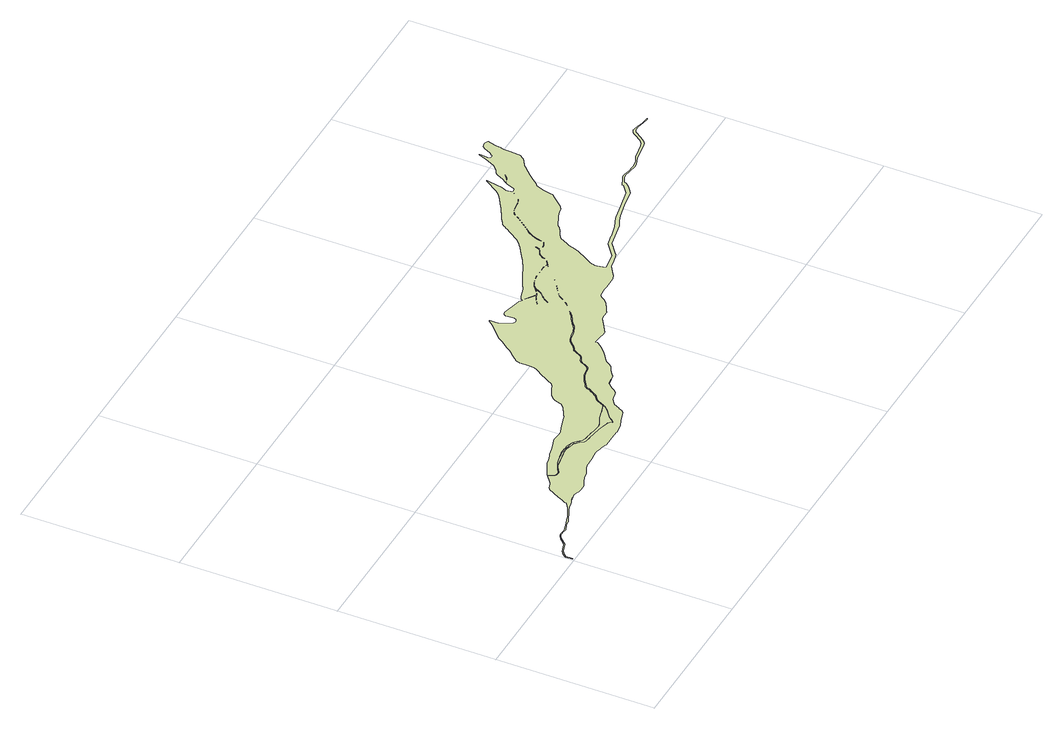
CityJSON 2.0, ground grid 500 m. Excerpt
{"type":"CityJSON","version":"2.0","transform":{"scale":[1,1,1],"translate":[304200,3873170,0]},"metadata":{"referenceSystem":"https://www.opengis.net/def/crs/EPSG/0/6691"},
"CityObjects":{
"landuse1":{"type":"LandUse","attributes":{"class":"215","LandUseDetailAttribute.prefecture":"22","LandUseDetailAttribute.city":"22203","LandUseDetailAttribute.surveyYear":2015},"geometry":[{"type":"MultiSurface","lod":"1","boundaries":[[[0,1,2,3,4,5,6,7,8,9,10,11,12,13,14,15,16,17,18,19]]]}]},
"landuse2":{"type":"LandUse","attributes":{"class":"203","LandUseDetailAttribute.prefecture":"22","LandUseDetailAttribute.city":"22203","LandUseDetailAttribute.surveyYear":2015},"geometry":[{"type":"MultiSurface","lod":"1","boundaries":[[[14,13,12,11,10,9,8,7,6,20,21,22,23,24,25,26,27,28,29,30,31,32,33,34,35,36,37,38,39,40,41,42,43,44,45,46,47,48,49,50,51,52,53,54,55,56,57,58,59,60,61,62,63,64,65,66,67,68,69,70,71,72,73,74,75,76,77,78,79,80,81,82,83,84,85,86,87,88,89,90,91,92,93,94,95,96,97,98,99,100,101,102,103,104,105,106,107,108,109,110,111,112,113,114,115,116,15]]]}]},
"landuse3":{"type":"LandUse","attributes":{"class":"203","LandUseDetailAttribute.prefecture":"22","LandUseDetailAttribute.city":"22203","LandUseDetailAttribute.surveyYear":2015},"geometry":[{"type":"MultiSurface","lod":"1","boundaries":[[[117,118,119]]]}]},
"landuse4":{"type":"LandUse","attributes":{"class":"215","LandUseDetailAttribute.prefecture":"22","LandUseDetailAttribute.city":"22203","LandUseDetailAttribute.surveyYear":2015},"geometry":[{"type":"MultiSurface","lod":"1","boundaries":[[[120,121,122,123,124,125,126,127,128,129,130,131,132,133,134,135,136,137,138,139,140,141,142,143,144,145,146,147,148,149,150,151,152,153,154,155,156,157,158,159,160,161,162,163,164,165,166,167,168,169,170,171,172,173,174,175,176,177,178,179,180,181,182,183,184,185,186,187,188,189,190,191,192,193,194,195,196,197,198,199,200,201,202,203,204,205,206,207,208,209,210,211,212,213,214,215,216,217,218,219,220,221,222,223,224,225,226,227,228,229,230,231,232,233,234,235,236,237,238,239,240,241,242,243,244,245,246,247,248,249,250,251,252,253,254,255,256,257,258,259,260,261,262,263,264,265,266,267,268,269]]]}]},
"landuse5":{"type":"LandUse","attributes":{"class":"203","LandUseDetailAttribute.prefecture":"22","LandUseDetailAttribute.city":"22203","LandUseDetailAttribute.surveyYear":2015},"geometry":[{"type":"MultiSurface","lod":"1","boundaries":[[[270,271,272,273,274,275,276,277,278,279,280,281,282,283,284,285,286,287,288,289,290,291,292,293,294,295,296,297,298,299,300,301,302,303,304,305,306,307,308,309,310,311,312,313,314,315,316,317,318,319,320,321,322,323,324,325,326,327,328,329,330,331,332,333,334,335,336,337,338,339,340,341,342,343,344,345,346,347,348,349,350,351,352,353,354,355,356,357,358,359,360,361,362,363,364,365,366,367,368,369,370,371,372,373,374,375,376,377,378,379,380,381,382,383,384,385,386,387,388,389,390,391,392,393,394,395,396,397,398,399,400,401,402,403,404,405,406,407,408,409,410,411,412,413,414,415,416,417,418,419,420,421,422,423,424,425,426,427,428,429,430,431,432,433,434,435,436,437,438,439,440,441,442,443,444,445,446,447,448,449,450,451,452,453,454,455,456,457,458,459,460,461,462,463,464,465,466,467,468,469,470,471,472,473,474,475,476,477,478,479,480,481,482,483,484,485,486,487,488,489,490,491,492,493,494,495,496,497,498,499,500,501,502,503,504,505,506,507,508,509,510,511,191,512,513,514,515,516,517,518,519,520,521,522,523,524,525,526,527,528,529,530,531,532,533,534,535,536,537,538,539,540,541,542,543,544,545,546,547,548,549,550,551,552,553,554,555,556,557,558,559,560,561,562,563,564,565,566,567,568,569,570,571,572,573,574,575,576,577,578,579,580,581,582,583,584,585,586,587,588,589,590,591,592,593,594,595,596,597,598,599,600,601,602,603,604,605,606,607,608,609,610,611,612,613,614,615,616,617,618,619,620,621,622,623,624,625,626,627,628,629,630,631,632,633,634,635,636,637,638,639,640,641,642,643,644,645,646,647,648,649,650,651,652,653,654,655,656,657,658,659,660,661,662,663,664,665,666,667,668,669,670,671,672,673,674,675,676,677,678,679,680,681,682,683,684,685,686,687,688,689,690,691,692,693,694,695,696,697,698,699,700,701,702,703,704,705,706,707,708,709,710,711,712,713,714,715,716,717,718,719,720,5,4,3,2,1,0,19,18,17,16,721,722,723,724,725,726,727,728,729,730,731,732,733,734,735,736,737,738,739,740,741,742,743,744,745,746,747,748,749,750,751,752,753,754,755,756,757,267,266,265,264,263,262,261,260,259,258,257,256,255,254,253,252,251,250,249,248,247,246,245,244,243,242,241,240,239,238,237,236,235,234,233,232,231,230,229,228,227,226,225,224,223,222,221,220,219,218,217,216,215,214,213,212,211,210,209,208,207,206,205,204,203,202,201,200,199,198,197,196,195,194,193,191,190,189,188,187,186,185,184,183,182,181,180,179,178,177,176,175,174,173,172,171,170,169,168,167,166,165,164,163,162,161,160,159,158,157,156,155,154,153,152,151,150,149,148,147,146,145,144,143,142,141,140,139,138,137,136,135,134,133,132,131,130,129,128,127,126,125,124,123,122,121,120,269,268,758,759,760,761,762,763,764,765,766,767,768,769,770,771,772,773,774,775,776,777,778,779,780,781,782,783,784,785,786,787,788,789,790,791,792,793,794,795,796,797,798,799,800,801,802,803,804,805,806,807,808,809,810,811,812,813,814,815,816,817,818,819,820,821,822,823,824,825,826,827,828,829,830,831,832,833,834,835,836,837,838,839,840,841,842,843,844,845,846,847,848,849,850,851,852,853,854,855,856,857,858,859,860,861,862,863,864,865,866,867,868,869,870,871,872,873,874,875,876,877,878,879,880,881,882,883,884,885,886,887,888,889,890,891,892,893,894,895,896,897,898,899,900,901,902,903,904,905,906,907,908,909,910,911,912,913,914,915,916,917,918,919,920,921,922,923,924,925,926,927,928,929,930,931,932,933,934,935,936,937,938,939,940,941,942,943,119,118,117,944,945,946,947,948,949,950,951,952,953,954,955,956,957,958,959,960,961,962,963,964,965,966,967,968,969,970,971,972,973,974,975,976,977,978,979,980,981,982,983,984,985,986,987,988,989,990,991,992,993,994,995,996,997,998,999,1000,1001,1002,1003,1004,1005,1006,1007,1008,1009,1010,1011,1012,1013,1014,1015,1016,1017,1018,1019,1020,1021,1022,1023,1024,1025,1026,1027,1028,1029,1030,1031,1032,1033,1034,1035,1036,1037,1038,1039,1040,1041,1042,1043,1044,1045,1046,1047,1048,1049,1050,1051,1052,1053,1054,1055,1054,1056,1057,1058,1059,1060,1061,1062,1063,1064,1065,1066,1067,1068,1069,1070,1071,1072,1073,1074,1075,1076,1077,1078,1079,1080,1081,1082,1083,1084,1085,1086,1087,1088,1089,1090,1091,1092,1093,1094,1095,1096,1097,1098,1099,1100,1101,1102,1103,1104,1105,1106,1107,1108,1109,1110,1111,1112,1113,1114,1115,1116,1117,1118,1119],[900,1120,1121]]]}]}
},
"vertices":[
[445,248,0],[439,248,0],[435,248,0],[431,248,0],[425,247,0],[410,244,0],[416,244,0],[425,246,0],[432,246,0],[435,247,0],[439,247,0],[445,246,0],[453,245,0],[460,244,0],[468,243,0],[469,242,0],[476,242,0],[469,244,0],[460,246,0],[453,247,0],
[407,242,0],[396,240,0],[389,238,0],[384,237,0],[380,235,0],[378,235,0],[378,234,0],[377,233,0],[379,233,0],[396,235,0],[411,238,0],[426,241,0],[432,242,0],[438,243,0],[445,243,0],[447,243,0],[452,242,0],[460,240,0],[465,238,0],[473,236,0],[477,236,0],[481,234,0],[486,230,0],[489,227,0],[493,223,0],[496,218,0],[498,215,0],[501,211,0],[504,210,0],[507,208,0],[512,207,0],[516,207,0],[522,206,0],[529,206,0],[540,204,0],[547,203,0],[553,202,0],[559,201,0],[570,199,0],[579,197,0],[588,195,0],[599,192,0],[606,190,0],[609,189,0],[611,187,0],[613,185,0],[616,180,0],[616,178,0],[622,184,0],[625,188,0],[628,192,0],[630,194,0],[631,196,0],[648,209,0],[656,215,0],[662,221,0],[667,226,0],[670,230,0],[671,232,0],[672,234,0],[672,235,0],[671,234,0],[652,228,0],[649,227,0],[645,226,0],[634,224,0],[624,221,0],[620,220,0],[617,219,0],[613,217,0],[608,215,0],[601,211,0],[593,208,0],[589,206,0],[586,206,0],[582,206,0],[577,206,0],[570,206,0],[563,207,0],[557,208,0],[549,210,0],[542,211,0],[539,211,0],[532,212,0],[520,213,0],[514,214,0],[510,215,0],[507,216,0],[504,218,0],[501,221,0],[497,224,0],[492,230,0],[488,234,0],[486,236,0],[483,238,0],[481,239,0],[478,240,0],
[789,268,0],[776,266,0],[770,264,0],
[687,260,0],[689,262,0],[699,270,0],[703,273,0],[704,274,0],[707,278,0],[709,282,0],[712,287,0],[716,293,0],[718,297,0],[721,301,0],[723,304,0],[724,307,0],[725,311,0],[726,314,0],[727,316,0],[729,317,0],[732,319,0],[740,324,0],[744,327,0],[750,331,0],[753,333,0],[757,336,0],[763,338,0],[771,342,0],[775,343,0],[778,344,0],[783,345,0],[790,346,0],[797,347,0],[800,347,0],[804,349,0],[808,351,0],[811,354,0],[814,358,0],[815,360,0],[817,365,0],[820,372,0],[823,377,0],[828,381,0],[830,382,0],[835,385,0],[844,389,0],[848,393,0],[857,411,0],[862,418,0],[863,419,0],[866,422,0],[871,424,0],[874,427,0],[878,430,0],[882,434,0],[888,440,0],[892,444,0],[895,447,0],[900,450,0],[904,451,0],[909,453,0],[918,454,0],[928,456,0],[937,459,0],[953,465,0],[960,468,0],[964,472,0],[969,475,0],[972,479,0],[980,484,0],[988,488,0],[999,495,0],[1009,503,0],[1010,503,0],[1009,505,0],[1009,504,0],[1008,504,0],[998,496,0],[987,490,0],[979,485,0],[971,480,0],[967,477,0],[963,473,0],[959,470,0],[952,466,0],[937,460,0],[928,458,0],[917,456,0],[909,454,0],[904,453,0],[899,451,0],[894,449,0],[891,445,0],[887,442,0],[881,435,0],[877,431,0],[873,428,0],[870,426,0],[865,423,0],[862,421,0],[860,419,0],[856,413,0],[846,393,0],[844,391,0],[842,390,0],[839,388,0],[836,387,0],[829,384,0],[826,382,0],[822,378,0],[818,372,0],[816,366,0],[814,361,0],[813,359,0],[810,355,0],[807,353,0],[803,350,0],[800,349,0],[797,348,0],[790,347,0],[783,347,0],[778,346,0],[774,345,0],[770,343,0],[762,340,0],[757,337,0],[752,335,0],[749,333,0],[743,328,0],[739,325,0],[731,321,0],[728,319,0],[726,317,0],[725,315,0],[723,312,0],[722,308,0],[721,305,0],[720,302,0],[717,298,0],[714,294,0],[711,288,0],[708,283,0],[707,282,0],[702,275,0],[698,271,0],[688,263,0],[686,261,0],[684,259,0],[683,256,0],[674,238,0],[673,237,0],[676,237,0],[685,258,0],
[1601,1035,0],[1608,1057,0],[1597,1061,0],[1592,1062,0],[1586,1061,0],[1581,1060,0],[1579,1057,0],[1575,1052,0],[1569,1039,0],[1564,1029,0],[1557,1022,0],[1557,1021,0],[1553,1018,0],[1549,1018,0],[1546,1018,0],[1543,1021,0],[1541,1025,0],[1541,1028,0],[1544,1048,0],[1544,1052,0],[1544,1053,0],[1543,1053,0],[1542,1052,0],[1533,1026,0],[1521,1005,0],[1516,994,0],[1500,979,0],[1491,974,0],[1486,970,0],[1481,963,0],[1472,945,0],[1463,933,0],[1462,931,0],[1467,932,0],[1480,937,0],[1483,940,0],[1498,953,0],[1500,954,0],[1501,952,0],[1499,951,0],[1485,938,0],[1481,935,0],[1467,930,0],[1461,928,0],[1457,921,0],[1447,897,0],[1446,895,0],[1444,894,0],[1438,894,0],[1433,894,0],[1424,879,0],[1420,873,0],[1414,868,0],[1405,862,0],[1395,858,0],[1385,856,0],[1363,854,0],[1354,851,0],[1346,845,0],[1340,839,0],[1334,827,0],[1331,823,0],[1326,817,0],[1321,812,0],[1321,811,0],[1313,801,0],[1293,775,0],[1290,773,0],[1289,771,0],[1287,769,0],[1278,753,0],[1277,750,0],[1276,747,0],[1267,716,0],[1265,713,0],[1262,711,0],[1258,709,0],[1251,706,0],[1243,704,0],[1243,707,0],[1251,709,0],[1257,711,0],[1260,713,0],[1263,715,0],[1265,717,0],[1266,721,0],[1270,736,0],[1273,748,0],[1276,755,0],[1280,761,0],[1285,771,0],[1287,773,0],[1291,777,0],[1295,781,0],[1330,826,0],[1334,831,0],[1339,840,0],[1344,847,0],[1353,852,0],[1363,855,0],[1385,858,0],[1395,860,0],[1404,864,0],[1413,869,0],[1419,875,0],[1423,880,0],[1431,895,0],[1431,898,0],[1431,900,0],[1430,908,0],[1430,914,0],[1436,930,0],[1445,975,0],[1446,982,0],[1445,982,0],[1415,937,0],[1406,927,0],[1388,913,0],[1368,901,0],[1362,897,0],[1346,888,0],[1318,873,0],[1308,867,0],[1292,857,0],[1288,854,0],[1285,851,0],[1282,848,0],[1280,843,0],[1276,837,0],[1273,832,0],[1266,823,0],[1257,808,0],[1250,799,0],[1243,789,0],[1237,782,0],[1231,776,0],[1224,771,0],[1214,763,0],[1202,755,0],[1191,748,0],[1173,736,0],[1165,731,0],[1135,715,0],[1131,713,0],[1109,703,0],[1083,691,0],[1068,684,0],[1048,672,0],[1041,670,0],[1031,667,0],[1024,665,0],[1016,662,0],[1006,658,0],[1004,656,0],[1003,654,0],[1003,653,0],[1039,629,0],[1043,628,0],[1045,629,0],[1050,632,0],[1051,633,0],[1066,644,0],[1067,645,0],[1070,648,0],[1074,651,0],[1076,652,0],[1081,655,0],[1086,657,0],[1094,660,0],[1098,661,0],[1105,662,0],[1113,664,0],[1118,665,0],[1122,665,0],[1129,665,0],[1145,665,0],[1157,665,0],[1163,665,0],[1168,665,0],[1170,664,0],[1172,664,0],[1173,663,0],[1176,661,0],[1177,661,0],[1180,662,0],[1184,664,0],[1190,669,0],[1193,671,0],[1198,677,0],[1198,678,0],[1199,682,0],[1200,686,0],[1207,697,0],[1211,701,0],[1214,703,0],[1216,704,0],[1220,706,0],[1225,708,0],[1227,709,0],[1228,710,0],[1230,712,0],[1236,726,0],[1238,725,0],[1232,711,0],[1230,709,0],[1228,707,0],[1226,706,0],[1221,704,0],[1218,703,0],[1217,702,0],[1215,701,0],[1213,699,0],[1209,695,0],[1202,684,0],[1202,682,0],[1201,678,0],[1201,677,0],[1200,675,0],[1194,669,0],[1193,668,0],[1177,656,0],[1168,650,0],[1160,644,0],[1156,638,0],[1149,631,0],[1132,615,0],[1119,604,0],[1107,595,0],[1093,586,0],[1081,578,0],[1076,574,0],[1070,570,0],[1064,563,0],[1059,555,0],[1053,546,0],[1046,535,0],[1040,529,0],[1034,525,0],[1027,520,0],[1023,516,0],[1017,510,0],[1010,504,0],[1022,517,0],[1026,521,0],[1033,526,0],[1039,530,0],[1044,537,0],[1052,547,0],[1057,556,0],[1063,564,0],[1069,571,0],[1076,576,0],[1082,580,0],[1092,588,0],[1106,596,0],[1117,605,0],[1131,617,0],[1147,632,0],[1155,640,0],[1159,645,0],[1164,649,0],[1173,656,0],[1174,657,0],[1175,658,0],[1175,659,0],[1174,660,0],[1172,661,0],[1170,662,0],[1167,663,0],[1163,663,0],[1157,663,0],[1145,663,0],[1129,663,0],[1122,663,0],[1119,663,0],[1114,662,0],[1105,660,0],[1099,659,0],[1094,658,0],[1087,655,0],[1082,653,0],[1077,651,0],[1075,649,0],[1071,646,0],[1068,643,0],[1059,626,0],[1057,623,0],[1053,616,0],[1049,612,0],[1044,607,0],[1040,603,0],[1037,600,0],[1033,595,0],[1030,591,0],[1025,582,0],[1023,583,0],[1029,593,0],[1031,597,0],[1036,602,0],[1038,605,0],[1043,609,0],[1047,613,0],[1051,617,0],[1055,624,0],[1060,632,0],[1062,636,0],[1063,638,0],[1061,638,0],[1055,633,0],[1050,630,0],[1046,627,0],[1043,626,0],[1034,623,0],[1031,622,0],[1027,620,0],[1024,618,0],[1017,614,0],[1012,611,0],[1003,604,0],[1001,605,0],[1012,613,0],[1016,616,0],[1023,620,0],[1027,622,0],[1030,624,0],[1033,625,0],[1037,626,0],[1037,627,0],[1036,628,0],[1003,651,0],[1001,651,0],[994,657,0],[993,658,0],[990,658,0],[933,672,0],[931,672,0],[931,673,0],[930,673,0],[929,673,0],[926,673,0],[921,670,0],[918,666,0],[917,663,0],[919,650,0],[920,644,0],[920,638,0],[919,635,0],[918,632,0],[915,629,0],[913,628,0],[909,626,0],[904,626,0],[901,626,0],[898,628,0],[894,630,0],[892,634,0],[879,662,0],[878,670,0],[878,680,0],[878,694,0],[877,695,0],[863,680,0],[822,640,0],[817,634,0],[813,630,0],[806,619,0],[790,597,0],[783,587,0],[776,579,0],[765,566,0],[754,555,0],[751,551,0],[748,548,0],[746,543,0],[744,539,0],[744,536,0],[743,533,0],[743,527,0],[743,512,0],[743,502,0],[743,497,0],[742,493,0],[741,488,0],[739,483,0],[736,477,0],[719,449,0],[715,441,0],[714,440,0],[704,424,0],[698,412,0],[694,408,0],[689,405,0],[676,400,0],[666,395,0],[656,390,0],[651,387,0],[646,383,0],[640,377,0],[637,373,0],[635,370,0],[634,368,0],[632,363,0],[630,359,0],[627,349,0],[625,343,0],[621,339,0],[615,334,0],[590,320,0],[576,312,0],[573,311,0],[527,296,0],[513,291,0],[506,290,0],[500,290,0],[473,292,0],[469,292,0],[468,291,0],[456,287,0],[447,284,0],[437,281,0],[430,279,0],[419,277,0],[416,276,0],[413,275,0],[406,273,0],[398,270,0],[382,265,0],[367,262,0],[362,260,0],[351,254,0],[334,246,0],[329,244,0],[319,239,0],[321,235,0],[327,222,0],[328,220,0],[330,219,0],[332,218,0],[333,217,0],[335,217,0],[339,217,0],[341,217,0],[343,218,0],[362,229,0],[368,232,0],[372,234,0],[375,235,0],[383,238,0],[389,239,0],[396,241,0],[407,243,0],[479,242,0],[482,240,0],[484,239,0],[487,237,0],[489,235,0],[491,234,0],[493,231,0],[498,225,0],[502,222,0],[505,219,0],[507,218,0],[511,216,0],[515,215,0],[520,215,0],[532,213,0],[539,212,0],[542,212,0],[549,211,0],[557,209,0],[564,208,0],[570,208,0],[578,207,0],[582,207,0],[586,207,0],[589,208,0],[593,209,0],[600,212,0],[607,216,0],[613,218,0],[616,220,0],[619,221,0],[624,222,0],[634,225,0],[645,228,0],[652,230,0],[670,236,0],[672,236,0],[674,234,0],[673,231,0],[671,229,0],[668,225,0],[663,220,0],[657,214,0],[650,208,0],[632,195,0],[631,193,0],[629,191,0],[627,187,0],[626,186,0],[623,183,0],[617,176,0],[616,176,0],[615,179,0],[612,184,0],[610,186,0],[609,187,0],[606,188,0],[599,190,0],[587,194,0],[579,196,0],[569,198,0],[558,200,0],[553,201,0],[547,202,0],[540,203,0],[529,204,0],[522,205,0],[516,206,0],[512,206,0],[507,207,0],[503,209,0],[501,210,0],[497,214,0],[492,222,0],[488,226,0],[485,229,0],[480,233,0],[476,234,0],[473,235,0],[465,237,0],[460,239,0],[451,241,0],[447,241,0],[445,242,0],[438,241,0],[432,241,0],[426,240,0],[412,237,0],[396,234,0],[384,232,0],[373,230,0],[369,229,0],[364,226,0],[345,214,0],[342,213,0],[339,213,0],[335,213,0],[332,213,0],[330,214,0],[327,216,0],[325,218,0],[324,220,0],[317,233,0],[316,236,0],[290,216,0],[285,213,0],[278,211,0],[270,208,0],[267,206,0],[263,204,0],[242,165,0],[239,158,0],[234,148,0],[230,140,0],[228,135,0],[225,131,0],[211,121,0],[192,112,0],[176,104,0],[173,103,0],[168,101,0],[160,99,0],[145,94,0],[141,93,0],[136,91,0],[123,87,0],[120,86,0],[115,85,0],[112,85,0],[109,85,0],[103,86,0],[95,86,0],[91,86,0],[88,85,0],[83,83,0],[79,79,0],[74,76,0],[70,71,0],[63,64,0],[60,61,0],[55,58,0],[52,56,0],[47,55,0],[35,51,0],[31,49,0],[27,48,0],[21,44,0],[20,43,0],[14,39,0],[8,31,0],[7,29,0],[7,26,0],[7,20,0],[8,13,0],[8,8,0],[8,6,0],[9,8,0],[9,18,0],[9,28,0],[12,32,0],[20,40,0],[28,46,0],[58,56,0],[32,48,0],[59,56,0],[77,76,0],[83,80,0],[91,84,0],[97,84,0],[104,84,0],[115,82,0],[119,82,0],[136,89,0],[137,89,0],[143,91,0],[153,92,0],[201,114,0],[217,119,0],[228,120,0],[246,126,0],[265,131,0],[274,131,0],[288,126,0],[290,126,0],[302,124,0],[319,124,0],[339,134,0],[354,139,0],[372,142,0],[384,148,0],[394,153,0],[406,157,0],[439,158,0],[457,160,0],[469,161,0],[476,160,0],[490,157,0],[498,156,0],[515,150,0],[515,149,0],[516,149,0],[532,149,0],[541,149,0],[549,149,0],[582,148,0],[583,148,0],[610,151,0],[632,161,0],[643,164,0],[658,168,0],[667,171,0],[675,179,0],[681,190,0],[685,199,0],[682,191,0],[692,210,0],[709,223,0],[717,226,0],[725,227,0],[740,230,0],[749,238,0],[755,249,0],[764,260,0],[803,270,0],[818,281,0],[829,288,0],[842,295,0],[849,303,0],[856,316,0],[867,325,0],[878,331,0],[893,344,0],[908,357,0],[920,372,0],[922,377,0],[923,383,0],[938,382,0],[947,381,0],[963,378,0],[972,378,0],[996,393,0],[1016,406,0],[1025,411,0],[1031,413,0],[1039,414,0],[1057,413,0],[1063,417,0],[1075,424,0],[1095,434,0],[1106,446,0],[1114,458,0],[1121,463,0],[1148,465,0],[1161,464,0],[1202,465,0],[1217,470,0],[1231,481,0],[1241,488,0],[1250,494,0],[1275,498,0],[1276,498,0],[1295,502,0],[1305,506,0],[1312,512,0],[1323,521,0],[1331,527,0],[1346,538,0],[1426,555,0],[1447,565,0],[1467,572,0],[1468,572,0],[1517,583,0],[1575,593,0],[1587,601,0],[1599,611,0],[1608,622,0],[1613,630,0],[1628,637,0],[1640,640,0],[1665,636,0],[1686,633,0],[1699,634,0],[1724,644,0],[1786,654,0],[1795,656,0],[1801,661,0],[1814,677,0],[1830,700,0],[1839,705,0],[1855,704,0],[1876,699,0],[1896,697,0],[1901,698,0],[1901,699,0],[1891,699,0],[1876,701,0],[1859,706,0],[1839,710,0],[1835,710,0],[1832,709,0],[1826,706,0],[1821,700,0],[1813,689,0],[1805,678,0],[1801,672,0],[1797,668,0],[1791,664,0],[1780,660,0],[1758,656,0],[1731,651,0],[1710,642,0],[1700,639,0],[1690,638,0],[1678,638,0],[1664,639,0],[1647,643,0],[1640,644,0],[1636,644,0],[1631,643,0],[1616,636,0],[1601,630,0],[1598,629,0],[1598,624,0],[1569,603,0],[1507,590,0],[1458,580,0],[1456,579,0],[1455,579,0],[1416,563,0],[1375,553,0],[1370,553,0],[1339,547,0],[1294,512,0],[1241,504,0],[1242,499,0],[1240,504,0],[1238,515,0],[1235,532,0],[1234,537,0],[1236,543,0],[1237,548,0],[1241,557,0],[1258,586,0],[1265,598,0],[1270,608,0],[1278,627,0],[1282,639,0],[1285,646,0],[1287,650,0],[1289,653,0],[1302,678,0],[1307,682,0],[1312,685,0],[1316,688,0],[1322,691,0],[1328,694,0],[1330,694,0],[1331,695,0],[1332,696,0],[1344,704,0],[1351,711,0],[1355,714,0],[1363,718,0],[1374,722,0],[1385,727,0],[1388,728,0],[1406,734,0],[1423,738,0],[1428,741,0],[1432,743,0],[1433,744,0],[1447,760,0],[1462,777,0],[1468,783,0],[1470,788,0],[1472,797,0],[1475,814,0],[1477,821,0],[1483,835,0],[1487,845,0],[1493,850,0],[1508,867,0],[1523,884,0],[1535,897,0],[1538,900,0],[1550,912,0],[1552,914,0],[1558,919,0],[1559,920,0],[1579,933,0],[1583,937,0],[1590,948,0],[1591,951,0],[1593,970,0],[1593,978,0],[1594,1001,0],[1597,1012,0],[1598,1013,0],[1599,1020,0],[243,125,0],[257,129,0]
]}
